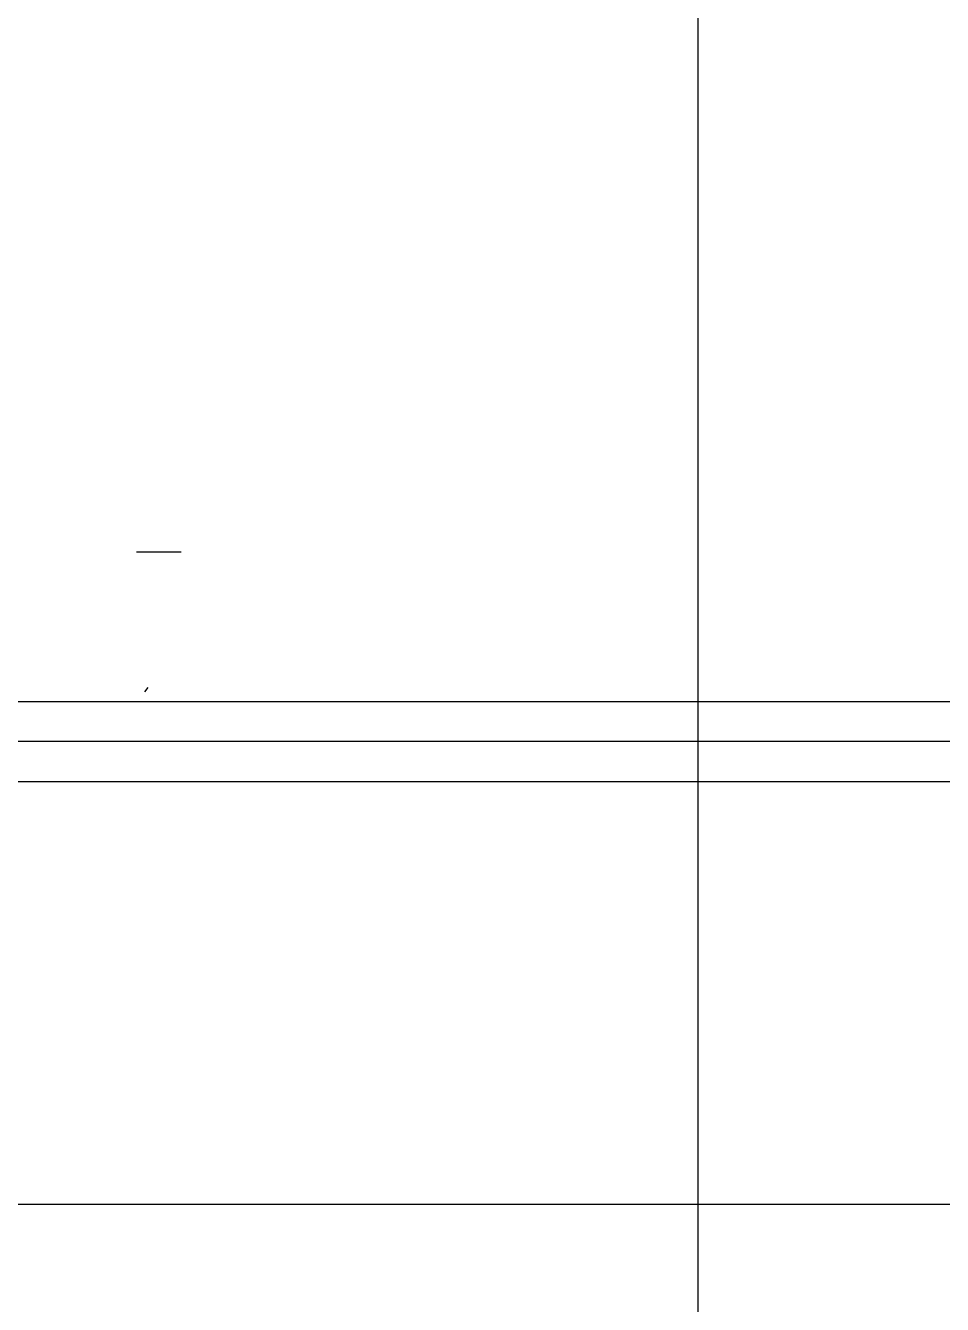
# Model space of a CAD drawing. Header units: millimetres. Extents: x 18456 to 179493, y -203649 to 469211.
# Drawn here: x 148969.3 to 149187.3, y 208206.7 to 208510.8 of the extents above; entities that cross this region are included whole.
import ezdxf

# ---------------------------------------------------------------- set-up
doc = ezdxf.new("R2010")
doc.units = ezdxf.units.MM
doc.layers.add('X-평면도(기본형)$0$FUR', color=6, linetype='Continuous', true_color=0xff00ff)
doc.layers.add('X-평면도(기본형)$0$TIL', color=5, linetype='Continuous', true_color=0x0000ff)

# ---------------------------------------------------------------- blocks, each defined once
blk = doc.blocks.new('X-평면도(기본형)$0$A$C5C7666B6')
at = {"layer": 'X-평면도(기본형)$0$FUR'}
for p, q in [((166.45, 170.49), (177.08, 170.49)), ((168.49, 137.19), (169.23, 138.23)), ((94.3, 134.86), (499.83, 134.86)), ((94.3, 115.86), (499.83, 115.86))]:
    blk.add_line(p, q, dxfattribs=at)
at = {"layer": 'X-평면도(기본형)$0$FUR', "color": 1, "true_color": 0xff0000}
blk.add_line((600.32, 125.36), (-4.7, 125.36), dxfattribs=at)
blk = doc.blocks.new('X-평면도(기본형)$0$ba15002700')
at = {"layer": 'X-평면도(기본형)$0$TIL'}
for p, q in [((300, -860), (300, 0)), ((100, -560), (1500, -560))]:
    blk.add_line(p, q, dxfattribs=at)
at = {"layer": 'X-평면도(기본형)$0$FUR'}
blk.add_blockref('X-평면도(기본형)$0$A$C5C7666B6', (0, -575.36), dxfattribs=at)

msp = doc.modelspace()

# ---------------------------------------------------------------- block references
msp.add_blockref('X-평면도(기본형)$0$ba15002700', (148829.19, 208790.57))

doc.saveas('drawing.dxf')
